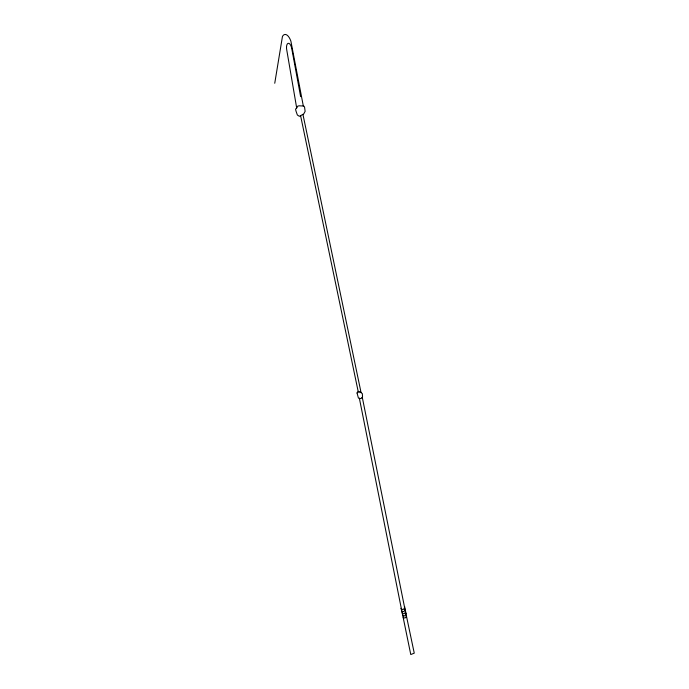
<?xml version="1.0" encoding="UTF-8"?>
<svg xmlns="http://www.w3.org/2000/svg" width="689" height="689" viewBox="0 0 689 689"><rect width="100%" height="100%" fill="white"/><g stroke="black" fill="none" stroke-linecap="round" stroke-linejoin="round"><path stroke-width="1.03" d="M405.089 608.826L406.389 615.82A5.77 2.558 80.8 0 1 403.177 617.163L401.032 608.318L401.36 608.688A5.77 2.558 80.8 0 0 404.572 607.345L404.641 606.725L405.029 609.472A5.77 2.558 80.8 0 1 401.816 610.807L401.48 610.437M405.554 610.971L405.476 611.574A5.77 2.558 80.8 0 1 402.264 612.909L402.1 612.719M406.01 613.089L405.942 613.718A5.77 2.558 80.8 0 1 402.729 615.062L402.565 614.872M274.747 83.266L282.456 36.439A12.04 5.331 80.8 0 1 290.879 41.116L303.324 106.011M296.683 107.992L297.596 106.244L298.966 105.805L303.849 106.046L304.547 107.062L305.132 111.334L303.711 113.952L299.379 116.312L297.372 115.02L295.994 111.093L295.564 109.103L296.683 107.992L286.796 50.219A5.839 2.584 80.8 0 1 288.097 43.347A5.839 2.584 80.8 0 1 291.748 48.574L300.628 96.615M406.389 615.82L414.253 653.146L410.773 654.55L403.074 617.043M302.936 114.374L361.062 392.601M300.585 115.657L358.168 391.43M362.268 397.226L404.572 607.345M359.374 398.268L401.36 608.688M357.031 392.963L358.418 398.061L361.027 398.655L362.543 396.821L362.328 393.626L359.494 391.49L359.047 392.713L358.254 391.318L357.031 392.963"/></g></svg>
